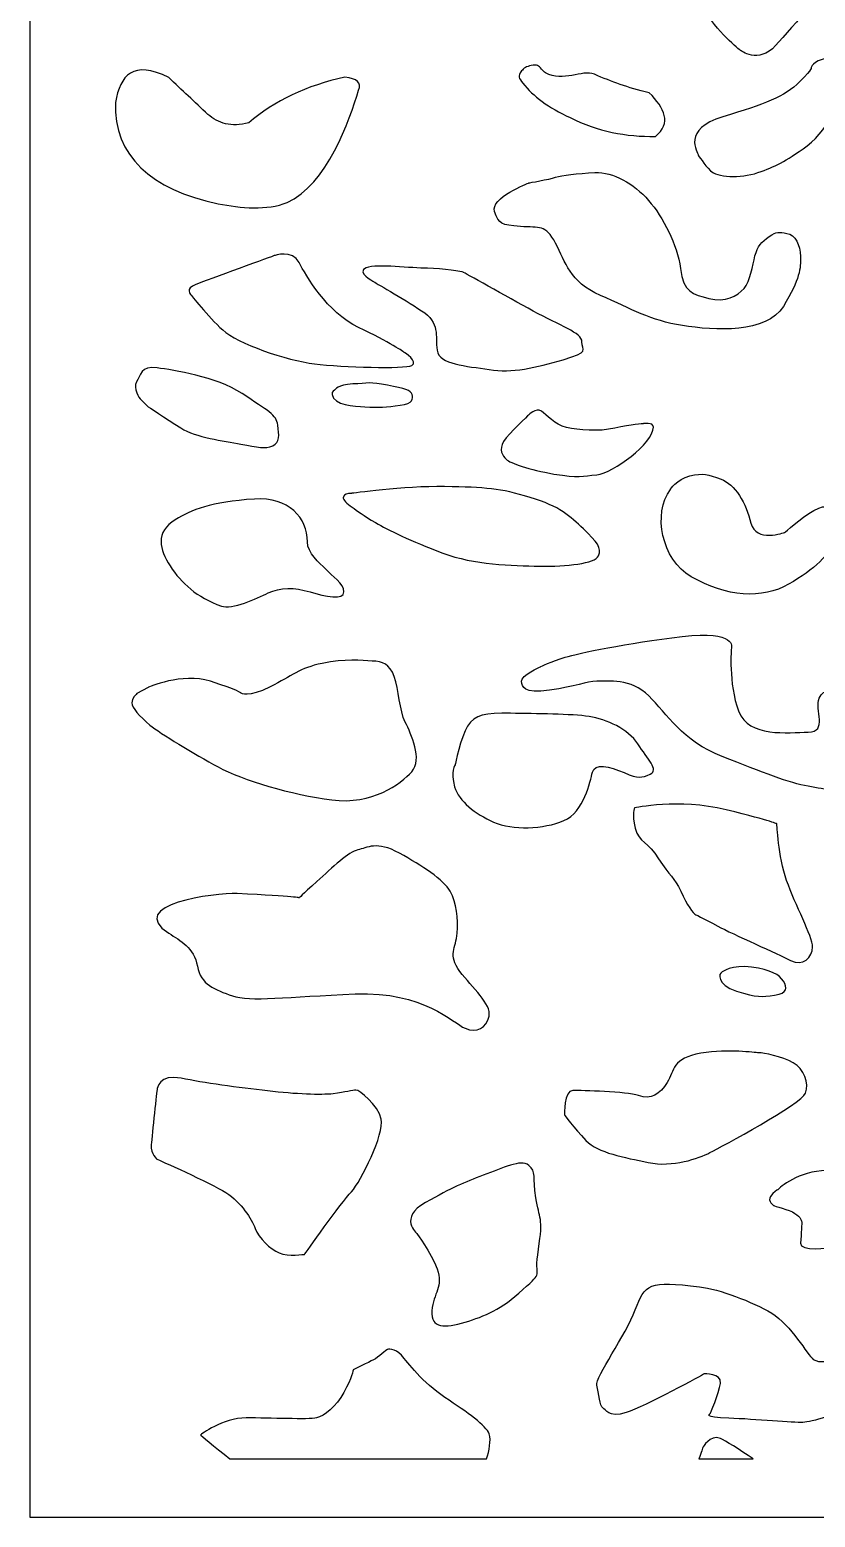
# Model space of a CAD drawing. Header units: centimetres. Extents: x -8.7 to 7.6, y -8.2 to 11.4.
# Drawn here: x 0.025 to 2.387, y -8.21 to -3.736 of the extents above; entities that cross this region are included whole.
import ezdxf

# ---------------------------------------------------------------- set-up
doc = ezdxf.new("R2010")
doc.units = ezdxf.units.CM
doc.header["$MEASUREMENT"] = 0
doc.layers.add('layer 1', color=7, linetype='Continuous')

msp = doc.modelspace()

# ---------------------------------------------------------------- linework, layer by layer
at = {"layer": 'layer 1', "color": 142}
for points, knots in [([(0.02549, 11.40766), (0.02549, 11.40766), (7.59368, 11.40766), (7.59368, 11.40766), (7.59368, 11.40766), (7.59368, 11.40766), (7.59368, -8.21043), (7.59368, -8.21043), (7.59368, -8.21043), (7.59368, -8.21043), (0.02549, -8.21043), (0.02549, -8.21043), (0.02549, -8.21043), (0.02549, -8.21043), (0.02549, 11.40766), (0.02549, 11.40766)], [0, 0, 0, 0, 0.2, 0.2, 0.2, 0.2, 0.4, 0.4, 0.4, 0.4, 0.6, 0.6, 0.6, 0.6, 1, 1, 1, 1]), ([(2.33073, -3.34618), (2.33073, -3.34618), (2.18566, -3.45989), (2.13077, -3.52242), (2.13077, -3.52242), (2.07587, -3.58495), (2.01707, -3.6077), (2.05235, -3.67307), (2.05235, -3.67307), (2.08764, -3.73844), (2.16213, -3.79814), (2.16213, -3.79814), (2.16213, -3.79814), (2.16213, -3.79814), (2.21702, -3.84077), (2.268, -3.78392), (2.268, -3.78392), (2.31896, -3.72707), (2.44051, -3.58779), (2.44051, -3.58779), (2.44051, -3.58779), (2.44051, -3.58779), (2.41306, -3.49968), (2.41306, -3.45704), (2.41306, -3.45704), (2.41306, -3.41441), (2.41698, -3.36324), (2.41698, -3.36324), (2.41698, -3.36324), (2.41698, -3.36324), (2.42843, -3.32727), (2.40304, -3.32586), (2.40304, -3.32586), (2.37764, -3.32444), (2.33073, -3.34618), (2.33073, -3.34618)], [0, 0, 0, 0, 0.1, 0.1, 0.1, 0.1, 0.2, 0.2, 0.2, 0.2, 0.3, 0.3, 0.3, 0.3, 0.4, 0.4, 0.4, 0.4, 0.5, 0.5, 0.5, 0.5, 0.6, 0.6, 0.6, 0.6, 0.7, 0.7, 0.7, 0.7, 0.8, 0.8, 0.8, 0.8, 1, 1, 1, 1]), ([(0.28336, -3.95527), (0.29715, -3.87286), (0.33588, -3.82659), (0.44356, -3.88021), (0.44356, -3.88021), (0.48262, -3.91703), (0.5217, -3.95386), (0.56077, -3.99068), (0.56077, -3.99068), (0.59266, -4.01737), (0.63109, -4.03104), (0.68385, -4.01618), (0.68385, -4.01618), (0.76199, -3.94961), (0.85834, -3.90382), (0.97299, -3.87879), (0.97299, -3.87879), (1.0101, -3.88258), (1.02377, -3.89581), (1.01401, -3.91845), (1.01401, -3.91845), (0.98866, -4.00637), (0.91779, -4.2047), (0.79912, -4.25554), (0.79912, -4.25554), (0.74017, -4.2808), (0.65908, -4.27253), (0.59203, -4.25979), (0.59203, -4.25979), (0.38948, -4.21741), (0.27748, -4.11472), (0.28336, -3.95527)], [0, 0, 0, 0, 0.1111111, 0.1111111, 0.1111111, 0.1111111, 0.2222222, 0.2222222, 0.2222222, 0.2222222, 0.3333333, 0.3333333, 0.3333333, 0.3333333, 0.4444444, 0.4444444, 0.4444444, 0.4444444, 0.5555556, 0.5555556, 0.5555556, 0.5555556, 0.6666667, 0.6666667, 0.6666667, 0.6666667, 0.7777778, 0.7777778, 0.7777778, 0.7777778, 1, 1, 1, 1]), ([(1.50441, -3.86015), (1.51065, -3.85242), (1.51939, -3.84648), (1.53313, -3.84417), (1.53313, -3.84417), (1.55262, -3.84087), (1.55524, -3.84323), (1.56452, -3.85444), (1.56452, -3.85444), (1.56854, -3.85928), (1.57259, -3.86378), (1.57666, -3.86605), (1.57666, -3.86605), (1.62973, -3.89561), (1.68592, -3.85479), (1.72318, -3.87029), (1.72318, -3.87029), (1.777, -3.89268), (1.82154, -3.91061), (1.88837, -3.92554), (1.88837, -3.92554), (1.9345, -3.97247), (1.95635, -4.01779), (1.90682, -4.05725), (1.90682, -4.05725), (1.81916, -4.05789), (1.73334, -4.04306), (1.65089, -4.0006), (1.65089, -4.0006), (1.58487, -3.9713), (1.53923, -3.93623), (1.50851, -3.89697), (1.50851, -3.89697), (1.49636, -3.88145), (1.4913, -3.87644), (1.50441, -3.86015)], [0, 0, 0, 0, 0.1, 0.1, 0.1, 0.1, 0.2, 0.2, 0.2, 0.2, 0.3, 0.3, 0.3, 0.3, 0.4, 0.4, 0.4, 0.4, 0.5, 0.5, 0.5, 0.5, 0.6, 0.6, 0.6, 0.6, 0.7, 0.7, 0.7, 0.7, 0.8, 0.8, 0.8, 0.8, 1, 1, 1, 1]), ([(2.03575, -4.11391), (2.0338, -4.10399), (1.98496, -4.03601), (2.10999, -3.99776), (2.10999, -3.99776), (2.23502, -3.95952), (2.29559, -3.93828), (2.34052, -3.89296), (2.34052, -3.89296), (2.38546, -3.84763), (2.37053, -3.85566), (2.3784, -3.84423), (2.3784, -3.84423), (2.38626, -3.83281), (2.42067, -3.81284), (2.4423, -3.83067), (2.4423, -3.83067), (2.46392, -3.84851), (2.47621, -3.8585), (2.47621, -3.88884), (2.47621, -3.88884), (2.47621, -3.91916), (2.43319, -4.03445), (2.36335, -4.08509), (2.36335, -4.08509), (2.29349, -4.13573), (2.26925, -4.14698), (2.21492, -4.16597), (2.21492, -4.16597), (2.1606, -4.18496), (2.09076, -4.17933), (2.07232, -4.16034), (2.07232, -4.16034), (2.0539, -4.14135), (2.03575, -4.11391), (2.03575, -4.11391)], [0, 0, 0, 0, 0.1, 0.1, 0.1, 0.1, 0.2, 0.2, 0.2, 0.2, 0.3, 0.3, 0.3, 0.3, 0.4, 0.4, 0.4, 0.4, 0.5, 0.5, 0.5, 0.5, 0.6, 0.6, 0.6, 0.6, 0.7, 0.7, 0.7, 0.7, 0.8, 0.8, 0.8, 0.8, 1, 1, 1, 1]), ([(1.52617, -4.19691), (1.52617, -4.19691), (1.40879, -4.24263), (1.42334, -4.28271), (1.42334, -4.28271), (1.43789, -4.3228), (1.44178, -4.3221), (1.50095, -4.32773), (1.50095, -4.32773), (1.56012, -4.33335), (1.57467, -4.31999), (1.60669, -4.37836), (1.60669, -4.37836), (1.6387, -4.43673), (1.6455, -4.49299), (1.74152, -4.53519), (1.74152, -4.53519), (1.83756, -4.57739), (1.89092, -4.61045), (1.98793, -4.62592), (1.98793, -4.62592), (2.08494, -4.6414), (2.24112, -4.65054), (2.29156, -4.56825), (2.29156, -4.56825), (2.34201, -4.48597), (2.34394, -4.45361), (2.34298, -4.41845), (2.34298, -4.41845), (2.34201, -4.38329), (2.32745, -4.35234), (2.30223, -4.34882), (2.30223, -4.34882), (2.27701, -4.34531), (2.27216, -4.34179), (2.24888, -4.35797), (2.24888, -4.35797), (2.22559, -4.37414), (2.21395, -4.3875), (2.20619, -4.41634), (2.20619, -4.41634), (2.19843, -4.44517), (2.19262, -4.49229), (2.17321, -4.5148), (2.17321, -4.5148), (2.15381, -4.5373), (2.11598, -4.557), (2.06747, -4.54434), (2.06747, -4.54434), (2.01896, -4.53168), (1.9918, -4.52746), (1.98211, -4.45432), (1.98211, -4.45432), (1.9724, -4.38118), (1.93069, -4.301), (1.88607, -4.24966), (1.88607, -4.24966), (1.84145, -4.19832), (1.77936, -4.16316), (1.72504, -4.16597), (1.72504, -4.16597), (1.67072, -4.16878), (1.62609, -4.17371), (1.60669, -4.18003), (1.60669, -4.18003), (1.58728, -4.18636), (1.52617, -4.19691), (1.52617, -4.19691)], [0, 0, 0, 0, 0.0555556, 0.0555556, 0.0555556, 0.0555556, 0.1111111, 0.1111111, 0.1111111, 0.1111111, 0.1666667, 0.1666667, 0.1666667, 0.1666667, 0.2222222, 0.2222222, 0.2222222, 0.2222222, 0.2777778, 0.2777778, 0.2777778, 0.2777778, 0.3333333, 0.3333333, 0.3333333, 0.3333333, 0.3888889, 0.3888889, 0.3888889, 0.3888889, 0.4444444, 0.4444444, 0.4444444, 0.4444444, 0.5, 0.5, 0.5, 0.5, 0.5555556, 0.5555556, 0.5555556, 0.5555556, 0.6111111, 0.6111111, 0.6111111, 0.6111111, 0.6666667, 0.6666667, 0.6666667, 0.6666667, 0.7222222, 0.7222222, 0.7222222, 0.7222222, 0.7777778, 0.7777778, 0.7777778, 0.7777778, 0.8333333, 0.8333333, 0.8333333, 0.8333333, 0.8888889, 0.8888889, 0.8888889, 0.8888889, 1, 1, 1, 1]), ([(0.50953, -4.53308), (0.50953, -4.53308), (0.4911, -4.5148), (0.52506, -4.50214), (0.52506, -4.50214), (0.55901, -4.48948), (0.76078, -4.41563), (0.76078, -4.41563), (0.76078, -4.41563), (0.76078, -4.41563), (0.81511, -4.39665), (0.83548, -4.43603), (0.83548, -4.43603), (0.85585, -4.47541), (0.91891, -4.58654), (1.01398, -4.63155), (1.01398, -4.63155), (1.10904, -4.67655), (1.15172, -4.7068), (1.15172, -4.7068), (1.15172, -4.7068), (1.15172, -4.7068), (1.19539, -4.73563), (1.17404, -4.74618), (1.17404, -4.74618), (1.15269, -4.75673), (0.9674, -4.7518), (0.88204, -4.74126), (0.88204, -4.74126), (0.79667, -4.73071), (0.6502, -4.68007), (0.60557, -4.63928), (0.60557, -4.63928), (0.56095, -4.59848), (0.50953, -4.53308), (0.50953, -4.53308)], [0, 0, 0, 0, 0.1, 0.1, 0.1, 0.1, 0.2, 0.2, 0.2, 0.2, 0.3, 0.3, 0.3, 0.3, 0.4, 0.4, 0.4, 0.4, 0.5, 0.5, 0.5, 0.5, 0.6, 0.6, 0.6, 0.6, 0.7, 0.7, 0.7, 0.7, 0.8, 0.8, 0.8, 0.8, 1, 1, 1, 1]), ([(1.05895, -4.49348), (1.05895, -4.49348), (1.00424, -4.46516), (1.03745, -4.45242), (1.03745, -4.45242), (1.07067, -4.43967), (1.17421, -4.45383), (1.2211, -4.45383), (1.2211, -4.45383), (1.26799, -4.45383), (1.32855, -4.46516), (1.32855, -4.46516), (1.32855, -4.46516), (1.32855, -4.46516), (1.45944, -4.53881), (1.53954, -4.58272), (1.53954, -4.58272), (1.61964, -4.62662), (1.68605, -4.64786), (1.68605, -4.67478), (1.68605, -4.67478), (1.68605, -4.70168), (1.71146, -4.70452), (1.6294, -4.7286), (1.6294, -4.7286), (1.54735, -4.75267), (1.47507, -4.76967), (1.40669, -4.75835), (1.40669, -4.75835), (1.33831, -4.74701), (1.25627, -4.74418), (1.2504, -4.70027), (1.2504, -4.70027), (1.24455, -4.65636), (1.26017, -4.61812), (1.20352, -4.5813), (1.20352, -4.5813), (1.14686, -4.54447), (1.05895, -4.49348), (1.05895, -4.49348)], [0, 0, 0, 0, 0.0909091, 0.0909091, 0.0909091, 0.0909091, 0.1818182, 0.1818182, 0.1818182, 0.1818182, 0.2727273, 0.2727273, 0.2727273, 0.2727273, 0.3636364, 0.3636364, 0.3636364, 0.3636364, 0.4545455, 0.4545455, 0.4545455, 0.4545455, 0.5454545, 0.5454545, 0.5454545, 0.5454545, 0.6363636, 0.6363636, 0.6363636, 0.6363636, 0.7272727, 0.7272727, 0.7272727, 0.7272727, 0.8181818, 0.8181818, 0.8181818, 0.8181818, 1, 1, 1, 1]), ([(0.35917, -4.84887), (0.35529, -4.84534), (0.33492, -4.8144), (0.34656, -4.79541), (0.34656, -4.79541), (0.3582, -4.77642), (0.35917, -4.74618), (0.40864, -4.75321), (0.40864, -4.75321), (0.45812, -4.76024), (0.58519, -4.77853), (0.66376, -4.83058), (0.66376, -4.83058), (0.74236, -4.88262), (0.76757, -4.89458), (0.77145, -4.92553), (0.77145, -4.92553), (0.77533, -4.95647), (0.77824, -4.97686), (0.75592, -4.9874), (0.75592, -4.9874), (0.73362, -4.99796), (0.71131, -4.99233), (0.6599, -4.98249), (0.6599, -4.98249), (0.60848, -4.97264), (0.52506, -4.9628), (0.47945, -4.93396), (0.47945, -4.93396), (0.43387, -4.90512), (0.37955, -4.86856), (0.37955, -4.86856), (0.37955, -4.86856), (0.37955, -4.86856), (0.35917, -4.84887), (0.35917, -4.84887)], [0, 0, 0, 0, 0.1, 0.1, 0.1, 0.1, 0.2, 0.2, 0.2, 0.2, 0.3, 0.3, 0.3, 0.3, 0.4, 0.4, 0.4, 0.4, 0.5, 0.5, 0.5, 0.5, 0.6, 0.6, 0.6, 0.6, 0.7, 0.7, 0.7, 0.7, 0.8, 0.8, 0.8, 0.8, 1, 1, 1, 1]), ([(0.94315, -4.81932), (0.94315, -4.81932), (0.95091, -4.80385), (0.99651, -4.80174), (0.99651, -4.80174), (1.0421, -4.79963), (1.0489, -4.7947), (1.10129, -4.80525), (1.10129, -4.80525), (1.15366, -4.81581), (1.17209, -4.82073), (1.175, -4.83339), (1.175, -4.83339), (1.17791, -4.84605), (1.17986, -4.86012), (1.13911, -4.86573), (1.13911, -4.86573), (1.09837, -4.87137), (1.0741, -4.87347), (1.03337, -4.87066), (1.03337, -4.87066), (0.99979, -4.86835), (0.9407, -4.86609), (0.93442, -4.83339), (0.93442, -4.83339), (0.9328, -4.82491), (0.94315, -4.81932), (0.94315, -4.81932)], [0, 0, 0, 0, 0.125, 0.125, 0.125, 0.125, 0.25, 0.25, 0.25, 0.25, 0.375, 0.375, 0.375, 0.375, 0.5, 0.5, 0.5, 0.5, 0.625, 0.625, 0.625, 0.625, 0.75, 0.75, 0.75, 0.75, 1, 1, 1, 1]), ([(1.73086, -5.07461), (1.6872, -5.07884), (1.67653, -5.08517), (1.60184, -5.0725), (1.60184, -5.0725), (1.52714, -5.05985), (1.46992, -5.04016), (1.45827, -5.0282), (1.45827, -5.0282), (1.44663, -5.01625), (1.43498, -5.00007), (1.45051, -4.97475), (1.45051, -4.97475), (1.46602, -4.94943), (1.5252, -4.89528), (1.5252, -4.89528), (1.5252, -4.89528), (1.5252, -4.89528), (1.54752, -4.87277), (1.564, -4.88332), (1.564, -4.88332), (1.58049, -4.89387), (1.60281, -4.92481), (1.63967, -4.93255), (1.63967, -4.93255), (1.67653, -4.94029), (1.73474, -4.94592), (1.78518, -4.93466), (1.78518, -4.93466), (1.83562, -4.92341), (1.86958, -4.9213), (1.86958, -4.9213), (1.86958, -4.9213), (1.86958, -4.9213), (1.90062, -4.91568), (1.90062, -4.93115), (1.90062, -4.93115), (1.90062, -4.98065), (1.77986, -5.06989), (1.73086, -5.07461)], [0, 0, 0, 0, 0.0909091, 0.0909091, 0.0909091, 0.0909091, 0.1818182, 0.1818182, 0.1818182, 0.1818182, 0.2727273, 0.2727273, 0.2727273, 0.2727273, 0.3636364, 0.3636364, 0.3636364, 0.3636364, 0.4545455, 0.4545455, 0.4545455, 0.4545455, 0.5454545, 0.5454545, 0.5454545, 0.5454545, 0.6363636, 0.6363636, 0.6363636, 0.6363636, 0.7272727, 0.7272727, 0.7272727, 0.7272727, 0.8181818, 0.8181818, 0.8181818, 0.8181818, 1, 1, 1, 1]), ([(2.01427, -5.38153), (2.11976, -5.44244), (2.22916, -5.44952), (2.30731, -5.4042), (2.30731, -5.4042), (2.38546, -5.35887), (2.43165, -5.31498), (2.44798, -5.26682), (2.44798, -5.26682), (2.46428, -5.21864), (2.4482, -5.18182), (2.44406, -5.18183), (2.44406, -5.18183), (2.43993, -5.18184), (2.42453, -5.15776), (2.38351, -5.18183), (2.38351, -5.18183), (2.34248, -5.20591), (2.29559, -5.2484), (2.29559, -5.2484), (2.29559, -5.2484), (2.29559, -5.2484), (2.20768, -5.27956), (2.19401, -5.22007), (2.19401, -5.22007), (2.18033, -5.16058), (2.14516, -5.10251), (2.10414, -5.08835), (2.10414, -5.08835), (2.0631, -5.07419), (2.05138, -5.06853), (2.01036, -5.07844), (2.01036, -5.07844), (1.96934, -5.08835), (1.95175, -5.11951), (1.95175, -5.11951), (1.95175, -5.11951), (1.89826, -5.19062), (1.92535, -5.33021), (2.01427, -5.38153)], [0, 0, 0, 0, 0.0909091, 0.0909091, 0.0909091, 0.0909091, 0.1818182, 0.1818182, 0.1818182, 0.1818182, 0.2727273, 0.2727273, 0.2727273, 0.2727273, 0.3636364, 0.3636364, 0.3636364, 0.3636364, 0.4545455, 0.4545455, 0.4545455, 0.4545455, 0.5454545, 0.5454545, 0.5454545, 0.5454545, 0.6363636, 0.6363636, 0.6363636, 0.6363636, 0.7272727, 0.7272727, 0.7272727, 0.7272727, 0.8181818, 0.8181818, 0.8181818, 0.8181818, 1, 1, 1, 1]), ([(0.44746, -5.34896), (0.41535, -5.2998), (0.40204, -5.24731), (0.46309, -5.21015), (0.46309, -5.21015), (0.51193, -5.18042), (0.56859, -5.15633), (0.70144, -5.14783), (0.70144, -5.14783), (0.80428, -5.14126), (0.86045, -5.20388), (0.86045, -5.27658), (0.86045, -5.27658), (0.86045, -5.31069), (0.89575, -5.33911), (0.91535, -5.35901), (0.91535, -5.35901), (0.93494, -5.37891), (0.97024, -5.40164), (0.97024, -5.42723), (0.97024, -5.42723), (0.97024, -5.45281), (0.91535, -5.44144), (0.8683, -5.42723), (0.8683, -5.42723), (0.82125, -5.41302), (0.77813, -5.41302), (0.74284, -5.43007), (0.74284, -5.43007), (0.70755, -5.44712), (0.63305, -5.48124), (0.60169, -5.46987), (0.60169, -5.46987), (0.52699, -5.44279), (0.48182, -5.40154), (0.44746, -5.34896)], [0, 0, 0, 0, 0.1, 0.1, 0.1, 0.1, 0.2, 0.2, 0.2, 0.2, 0.3, 0.3, 0.3, 0.3, 0.4, 0.4, 0.4, 0.4, 0.5, 0.5, 0.5, 0.5, 0.6, 0.6, 0.6, 0.6, 0.7, 0.7, 0.7, 0.7, 0.8, 0.8, 0.8, 0.8, 1, 1, 1, 1]), ([(0.99263, -5.13088), (0.99263, -5.13088), (1.14881, -5.10838), (1.27298, -5.11049), (1.27298, -5.11049), (1.39715, -5.1126), (1.43887, -5.11541), (1.53005, -5.14283), (1.53005, -5.14283), (1.62124, -5.17027), (1.64937, -5.1991), (1.69011, -5.23778), (1.69011, -5.23778), (1.73086, -5.27646), (1.74639, -5.29545), (1.73571, -5.31866), (1.73571, -5.31866), (1.72504, -5.34186), (1.64065, -5.35101), (1.55817, -5.3496), (1.55817, -5.3496), (1.47573, -5.3482), (1.36223, -5.34609), (1.26716, -5.31022), (1.26716, -5.31022), (1.17209, -5.27435), (1.10225, -5.2406), (1.06539, -5.21879), (1.06539, -5.21879), (1.02852, -5.19699), (1.0101, -5.18363), (0.99457, -5.17238), (0.99457, -5.17238), (0.97905, -5.16112), (0.96644, -5.14987), (0.96838, -5.14283), (0.96838, -5.14283), (0.97153, -5.13137), (0.97967, -5.13205), (0.99263, -5.13088)], [0, 0, 0, 0, 0.0909091, 0.0909091, 0.0909091, 0.0909091, 0.1818182, 0.1818182, 0.1818182, 0.1818182, 0.2727273, 0.2727273, 0.2727273, 0.2727273, 0.3636364, 0.3636364, 0.3636364, 0.3636364, 0.4545455, 0.4545455, 0.4545455, 0.4545455, 0.5454545, 0.5454545, 0.5454545, 0.5454545, 0.6363636, 0.6363636, 0.6363636, 0.6363636, 0.7272727, 0.7272727, 0.7272727, 0.7272727, 0.8181818, 0.8181818, 0.8181818, 0.8181818, 1, 1, 1, 1]), ([(1.56103, -5.65206), (1.56103, -5.65206), (1.50242, -5.67897), (1.50437, -5.69596), (1.50437, -5.69596), (1.50632, -5.71296), (1.50827, -5.7342), (1.58838, -5.72288), (1.58838, -5.72288), (1.66847, -5.71155), (1.69778, -5.69596), (1.73099, -5.69596), (1.73099, -5.69596), (1.7642, -5.69596), (1.83259, -5.68605), (1.88728, -5.73987), (1.88728, -5.73987), (1.94198, -5.79369), (1.98691, -5.87584), (2.10803, -5.92257), (2.10803, -5.92257), (2.22916, -5.96932), (2.31122, -6.0033), (2.36592, -6.01181), (2.36592, -6.01181), (2.42062, -6.02031), (2.46945, -6.03872), (2.50462, -5.98773), (2.50462, -5.98773), (2.5398, -5.93674), (2.55542, -5.88151), (2.53002, -5.82768), (2.53002, -5.82768), (2.50462, -5.77387), (2.44602, -5.73137), (2.44602, -5.73137), (2.44602, -5.73137), (2.44602, -5.73137), (2.41281, -5.71296), (2.39913, -5.74695), (2.39913, -5.74695), (2.38546, -5.78094), (2.42648, -5.84893), (2.36592, -5.84893), (2.36592, -5.84893), (2.30535, -5.84893), (2.18815, -5.86734), (2.15688, -5.78519), (2.15688, -5.78519), (2.12561, -5.70305), (2.13539, -5.5954), (2.13539, -5.5954), (2.13539, -5.5954), (2.13539, -5.5954), (2.15298, -5.54158), (1.98691, -5.56141), (1.98691, -5.56141), (1.82086, -5.58124), (1.67629, -5.61099), (1.63527, -5.62373), (1.63527, -5.62373), (1.59424, -5.63647), (1.56103, -5.65206), (1.56103, -5.65206)], [0, 0, 0, 0, 0.0588235, 0.0588235, 0.0588235, 0.0588235, 0.1176471, 0.1176471, 0.1176471, 0.1176471, 0.1764706, 0.1764706, 0.1764706, 0.1764706, 0.2352941, 0.2352941, 0.2352941, 0.2352941, 0.2941176, 0.2941176, 0.2941176, 0.2941176, 0.3529412, 0.3529412, 0.3529412, 0.3529412, 0.4117647, 0.4117647, 0.4117647, 0.4117647, 0.4705882, 0.4705882, 0.4705882, 0.4705882, 0.5294118, 0.5294118, 0.5294118, 0.5294118, 0.5882353, 0.5882353, 0.5882353, 0.5882353, 0.6470588, 0.6470588, 0.6470588, 0.6470588, 0.7058824, 0.7058824, 0.7058824, 0.7058824, 0.7647059, 0.7647059, 0.7647059, 0.7647059, 0.8235294, 0.8235294, 0.8235294, 0.8235294, 0.8823529, 0.8823529, 0.8823529, 0.8823529, 1, 1, 1, 1]), ([(0.38104, -5.71438), (0.38104, -5.71438), (0.48262, -5.66905), (0.56859, -5.69596), (0.56859, -5.69596), (0.65455, -5.72288), (0.66041, -5.73137), (0.66041, -5.73137), (0.66041, -5.73137), (0.66041, -5.73137), (0.6819, -5.74695), (0.74831, -5.71296), (0.74831, -5.71296), (0.81474, -5.67897), (0.83624, -5.65631), (0.9046, -5.64214), (0.9046, -5.64214), (0.97299, -5.62798), (1.02378, -5.63364), (1.05503, -5.63506), (1.05503, -5.63506), (1.08629, -5.63647), (1.10779, -5.64356), (1.12146, -5.6818), (1.12146, -5.6818), (1.13514, -5.72004), (1.13709, -5.78378), (1.15468, -5.81919), (1.15468, -5.81919), (1.17226, -5.8546), (1.20742, -5.93107), (1.17421, -5.96791), (1.17421, -5.96791), (1.141, -6.00473), (1.05503, -6.06846), (0.93391, -6.05288), (0.93391, -6.05288), (0.81278, -6.0373), (0.66431, -5.99339), (0.59203, -5.95374), (0.59203, -5.95374), (0.51975, -5.91407), (0.41812, -5.85321), (0.3869, -5.82768), (0.3869, -5.82768), (0.35566, -5.80216), (0.33201, -5.7744), (0.33201, -5.76103), (0.33201, -5.76103), (0.33201, -5.74766), (0.34753, -5.73289), (0.34753, -5.73289), (0.34753, -5.73289), (0.34753, -5.73289), (0.38104, -5.71438), (0.38104, -5.71438)], [0, 0, 0, 0, 0.0666667, 0.0666667, 0.0666667, 0.0666667, 0.1333333, 0.1333333, 0.1333333, 0.1333333, 0.2, 0.2, 0.2, 0.2, 0.2666667, 0.2666667, 0.2666667, 0.2666667, 0.3333333, 0.3333333, 0.3333333, 0.3333333, 0.4, 0.4, 0.4, 0.4, 0.4666667, 0.4666667, 0.4666667, 0.4666667, 0.5333333, 0.5333333, 0.5333333, 0.5333333, 0.6, 0.6, 0.6, 0.6, 0.6666667, 0.6666667, 0.6666667, 0.6666667, 0.7333333, 0.7333333, 0.7333333, 0.7333333, 0.8, 0.8, 0.8, 0.8, 0.8666667, 0.8666667, 0.8666667, 0.8666667, 1, 1, 1, 1]), ([(1.30511, -5.94666), (1.30511, -5.94666), (1.32073, -5.86451), (1.34222, -5.83052), (1.34222, -5.83052), (1.36372, -5.79652), (1.39497, -5.79086), (1.47116, -5.79228), (1.47116, -5.79228), (1.54735, -5.79369), (1.6548, -5.79369), (1.70756, -5.80219), (1.70756, -5.80219), (1.76029, -5.81069), (1.82476, -5.83901), (1.85406, -5.88434), (1.85406, -5.88434), (1.88337, -5.92966), (1.91854, -5.96366), (1.89119, -5.97498), (1.89119, -5.97498), (1.86384, -5.98631), (1.85798, -5.99056), (1.81304, -5.97074), (1.81304, -5.97074), (1.76811, -5.95091), (1.72318, -5.94241), (1.71731, -5.96932), (1.71731, -5.96932), (1.71146, -5.99623), (1.69191, -6.08971), (1.63136, -6.1152), (1.63136, -6.1152), (1.57079, -6.1407), (1.47702, -6.14494), (1.42036, -6.11945), (1.42036, -6.11945), (1.36372, -6.09396), (1.31683, -6.05855), (1.30315, -6.01323), (1.30315, -6.01323), (1.28948, -5.96791), (1.30511, -5.94666), (1.30511, -5.94666)], [0, 0, 0, 0, 0.0833333, 0.0833333, 0.0833333, 0.0833333, 0.1666667, 0.1666667, 0.1666667, 0.1666667, 0.25, 0.25, 0.25, 0.25, 0.3333333, 0.3333333, 0.3333333, 0.3333333, 0.4166667, 0.4166667, 0.4166667, 0.4166667, 0.5, 0.5, 0.5, 0.5, 0.5833333, 0.5833333, 0.5833333, 0.5833333, 0.6666667, 0.6666667, 0.6666667, 0.6666667, 0.75, 0.75, 0.75, 0.75, 0.8333333, 0.8333333, 0.8333333, 0.8333333, 1, 1, 1, 1]), ([(1.84431, -6.07696), (1.84431, -6.07696), (1.97519, -6.04722), (2.11976, -6.08262), (2.11976, -6.08262), (2.26433, -6.11804), (2.27214, -6.12511), (2.27214, -6.12511), (2.27214, -6.12511), (2.27214, -6.12511), (2.27605, -6.22143), (2.30145, -6.29508), (2.30145, -6.29508), (2.32685, -6.36873), (2.37959, -6.46362), (2.37959, -6.49478), (2.37959, -6.49478), (2.37959, -6.52594), (2.35029, -6.55569), (2.31318, -6.53586), (2.31318, -6.53586), (2.27605, -6.51603), (2.1393, -6.45654), (2.09437, -6.43247), (2.09437, -6.43247), (2.04943, -6.40839), (2.02403, -6.39564), (2.02403, -6.39564), (2.02403, -6.39564), (2.02403, -6.39564), (2.00059, -6.37015), (1.98301, -6.32766), (1.98301, -6.32766), (1.96542, -6.28516), (1.94784, -6.28234), (1.91659, -6.22993), (1.91659, -6.22993), (1.88533, -6.17752), (1.85798, -6.18319), (1.84626, -6.13786), (1.84626, -6.13786), (1.83453, -6.09254), (1.84431, -6.07696), (1.84431, -6.07696)], [0, 0, 0, 0, 0.0833333, 0.0833333, 0.0833333, 0.0833333, 0.1666667, 0.1666667, 0.1666667, 0.1666667, 0.25, 0.25, 0.25, 0.25, 0.3333333, 0.3333333, 0.3333333, 0.3333333, 0.4166667, 0.4166667, 0.4166667, 0.4166667, 0.5, 0.5, 0.5, 0.5, 0.5833333, 0.5833333, 0.5833333, 0.5833333, 0.6666667, 0.6666667, 0.6666667, 0.6666667, 0.75, 0.75, 0.75, 0.75, 0.8333333, 0.8333333, 0.8333333, 0.8333333, 1, 1, 1, 1]), ([(0.64868, -6.33473), (0.83037, -6.34324), (0.83624, -6.34748), (0.83624, -6.34748), (0.83624, -6.34748), (0.83624, -6.34748), (0.84209, -6.3404), (0.88898, -6.29791), (0.88898, -6.29791), (0.93587, -6.25542), (0.98471, -6.20868), (1.01206, -6.20302), (1.01206, -6.20302), (1.0394, -6.19735), (1.06871, -6.17469), (1.13709, -6.21293), (1.13709, -6.21293), (1.20546, -6.25117), (1.26993, -6.29224), (1.28948, -6.32766), (1.28948, -6.32766), (1.30901, -6.36306), (1.31487, -6.4098), (1.31096, -6.45371), (1.31096, -6.45371), (1.30706, -6.49762), (1.28165, -6.51886), (1.31878, -6.56843), (1.31878, -6.56843), (1.35589, -6.61801), (1.4145, -6.66758), (1.40669, -6.70298), (1.40669, -6.70298), (1.39887, -6.7384), (1.36957, -6.75539), (1.33441, -6.73981), (1.33441, -6.73981), (1.29924, -6.72423), (1.20938, -6.62791), (1.00424, -6.63641), (1.00424, -6.63641), (0.79912, -6.64491), (0.68777, -6.66049), (0.635, -6.64208), (0.635, -6.64208), (0.58226, -6.62367), (0.53928, -6.60809), (0.52951, -6.55285), (0.52951, -6.55285), (0.51975, -6.49762), (0.47872, -6.47637), (0.44356, -6.45371), (0.44356, -6.45371), (0.30952, -6.36731), (0.58354, -6.3317), (0.64868, -6.33473)], [0, 0, 0, 0, 0.0666667, 0.0666667, 0.0666667, 0.0666667, 0.1333333, 0.1333333, 0.1333333, 0.1333333, 0.2, 0.2, 0.2, 0.2, 0.2666667, 0.2666667, 0.2666667, 0.2666667, 0.3333333, 0.3333333, 0.3333333, 0.3333333, 0.4, 0.4, 0.4, 0.4, 0.4666667, 0.4666667, 0.4666667, 0.4666667, 0.5333333, 0.5333333, 0.5333333, 0.5333333, 0.6, 0.6, 0.6, 0.6, 0.6666667, 0.6666667, 0.6666667, 0.6666667, 0.7333333, 0.7333333, 0.7333333, 0.7333333, 0.8, 0.8, 0.8, 0.8, 0.8666667, 0.8666667, 0.8666667, 0.8666667, 1, 1, 1, 1]), ([(2.10609, -6.57127), (2.10609, -6.57127), (2.13734, -6.54719), (2.19595, -6.55569), (2.19595, -6.55569), (2.25457, -6.56418), (2.27948, -6.57853), (2.29163, -6.59815), (2.29163, -6.59815), (2.30381, -6.61778), (2.30535, -6.63454), (2.26534, -6.6399), (2.26534, -6.6399), (2.22534, -6.64528), (2.21298, -6.64743), (2.15102, -6.62791), (2.15102, -6.62791), (2.08906, -6.60841), (2.09782, -6.57326), (2.10609, -6.57127)], [0, 0, 0, 0, 0.1666667, 0.1666667, 0.1666667, 0.1666667, 0.3333333, 0.3333333, 0.3333333, 0.3333333, 0.5, 0.5, 0.5, 0.5, 0.6666667, 0.6666667, 0.6666667, 0.6666667, 1, 1, 1, 1]), ([(1.63332, -7.00041), (1.63332, -7.00041), (1.63136, -6.92677), (1.65871, -6.92677), (1.65871, -6.92677), (1.68605, -6.92677), (1.81891, -6.9296), (1.85603, -6.94235), (1.85603, -6.94235), (1.89315, -6.95509), (1.9205, -6.93809), (1.94198, -6.90269), (1.94198, -6.90269), (1.96347, -6.86728), (1.95761, -6.82904), (2.04358, -6.81488), (2.04358, -6.81488), (2.12954, -6.80071), (2.20377, -6.81346), (2.21744, -6.81346), (2.21744, -6.81346), (2.23112, -6.81346), (2.28777, -6.82479), (2.32098, -6.8432), (2.32098, -6.8432), (2.3542, -6.86162), (2.36982, -6.9041), (2.3581, -6.93527), (2.3581, -6.93527), (2.34638, -6.96643), (2.10414, -7.09673), (2.07093, -7.11373), (2.07093, -7.11373), (2.03771, -7.13072), (1.95761, -7.15905), (1.88533, -7.14347), (1.88533, -7.14347), (1.81304, -7.12789), (1.7349, -7.11514), (1.69778, -7.0769), (1.69778, -7.0769), (1.66067, -7.03866), (1.63332, -7.00041), (1.63332, -7.00041)], [0, 0, 0, 0, 0.0833333, 0.0833333, 0.0833333, 0.0833333, 0.1666667, 0.1666667, 0.1666667, 0.1666667, 0.25, 0.25, 0.25, 0.25, 0.3333333, 0.3333333, 0.3333333, 0.3333333, 0.4166667, 0.4166667, 0.4166667, 0.4166667, 0.5, 0.5, 0.5, 0.5, 0.5833333, 0.5833333, 0.5833333, 0.5833333, 0.6666667, 0.6666667, 0.6666667, 0.6666667, 0.75, 0.75, 0.75, 0.75, 0.8333333, 0.8333333, 0.8333333, 0.8333333, 1, 1, 1, 1]), ([(0.40839, -6.92252), (0.40839, -6.92252), (0.41425, -6.87578), (0.48067, -6.88994), (0.48067, -6.88994), (0.54709, -6.9041), (0.65455, -6.91827), (0.74051, -6.92819), (0.74051, -6.92819), (0.82646, -6.93809), (0.9007, -6.94094), (0.93782, -6.93669), (0.93782, -6.93669), (0.97494, -6.93244), (0.99643, -6.92535), (1.0062, -6.92535), (1.0062, -6.92535), (1.01596, -6.92535), (1.07262, -6.96926), (1.08239, -7.01317), (1.08239, -7.01317), (1.09215, -7.05708), (1.02183, -7.20012), (0.99252, -7.23128), (0.99252, -7.23128), (0.96321, -7.26244), (0.85186, -7.41966), (0.85186, -7.41966), (0.85186, -7.41966), (0.85186, -7.41966), (0.80302, -7.42674), (0.77568, -7.41541), (0.77568, -7.41541), (0.74831, -7.40408), (0.71511, -7.37008), (0.70339, -7.34175), (0.70339, -7.34175), (0.69166, -7.31343), (0.66236, -7.26386), (0.61547, -7.23412), (0.61547, -7.23412), (0.56859, -7.20437), (0.40839, -7.13356), (0.40839, -7.13356), (0.40839, -7.13356), (0.40839, -7.13356), (0.38885, -7.11939), (0.3908, -7.08964), (0.3908, -7.08964), (0.39276, -7.0599), (0.40839, -6.92252), (0.40839, -6.92252)], [0, 0, 0, 0, 0.0714286, 0.0714286, 0.0714286, 0.0714286, 0.1428571, 0.1428571, 0.1428571, 0.1428571, 0.2142857, 0.2142857, 0.2142857, 0.2142857, 0.2857143, 0.2857143, 0.2857143, 0.2857143, 0.3571429, 0.3571429, 0.3571429, 0.3571429, 0.4285714, 0.4285714, 0.4285714, 0.4285714, 0.5, 0.5, 0.5, 0.5, 0.5714286, 0.5714286, 0.5714286, 0.5714286, 0.6428571, 0.6428571, 0.6428571, 0.6428571, 0.7142857, 0.7142857, 0.7142857, 0.7142857, 0.7857143, 0.7857143, 0.7857143, 0.7857143, 0.8571429, 0.8571429, 0.8571429, 0.8571429, 1, 1, 1, 1]), ([(1.18983, -7.35733), (1.18983, -7.35733), (1.13319, -7.30918), (1.21524, -7.26386), (1.21524, -7.26386), (1.29728, -7.21854), (1.3305, -7.20296), (1.38911, -7.18171), (1.38911, -7.18171), (1.44771, -7.16046), (1.50242, -7.13214), (1.52586, -7.15197), (1.52586, -7.15197), (1.5493, -7.1718), (1.53758, -7.18596), (1.54735, -7.24969), (1.54735, -7.24969), (1.55712, -7.31343), (1.57079, -7.30776), (1.55516, -7.40408), (1.55516, -7.40408), (1.53954, -7.50039), (1.57471, -7.46498), (1.50827, -7.52588), (1.50827, -7.52588), (1.44186, -7.58679), (1.39497, -7.60519), (1.33441, -7.62361), (1.33441, -7.62361), (1.27385, -7.64202), (1.23087, -7.64343), (1.23477, -7.58962), (1.23477, -7.58962), (1.23868, -7.53579), (1.26993, -7.51597), (1.2504, -7.46356), (1.2504, -7.46356), (1.23087, -7.41116), (1.18983, -7.35733), (1.18983, -7.35733)], [0, 0, 0, 0, 0.0909091, 0.0909091, 0.0909091, 0.0909091, 0.1818182, 0.1818182, 0.1818182, 0.1818182, 0.2727273, 0.2727273, 0.2727273, 0.2727273, 0.3636364, 0.3636364, 0.3636364, 0.3636364, 0.4545455, 0.4545455, 0.4545455, 0.4545455, 0.5454545, 0.5454545, 0.5454545, 0.5454545, 0.6363636, 0.6363636, 0.6363636, 0.6363636, 0.7272727, 0.7272727, 0.7272727, 0.7272727, 0.8181818, 0.8181818, 0.8181818, 0.8181818, 1, 1, 1, 1]), ([(2.2741, -7.22598), (2.2741, -7.22598), (2.32454, -7.17464), (2.40603, -7.16831), (2.40603, -7.16831), (2.48752, -7.16198), (2.61945, -7.16409), (2.61945, -7.16409), (2.61945, -7.16409), (2.61945, -7.16409), (2.63109, -7.16479), (2.63691, -7.19152), (2.63691, -7.19152), (2.64273, -7.21824), (2.63109, -7.32022), (2.63109, -7.32022), (2.63109, -7.32022), (2.63109, -7.32022), (2.634, -7.33218), (2.60587, -7.34202), (2.60587, -7.34202), (2.57773, -7.35187), (2.43319, -7.39969), (2.43319, -7.39969), (2.43319, -7.39969), (2.43319, -7.39969), (2.34007, -7.41235), (2.34298, -7.38563), (2.34298, -7.38563), (2.34589, -7.3589), (2.34685, -7.32233), (2.34685, -7.32233), (2.34685, -7.32233), (2.34685, -7.32233), (2.34394, -7.30686), (2.32649, -7.2963), (2.32649, -7.2963), (2.30902, -7.28575), (2.26246, -7.2731), (2.26246, -7.2731), (2.26246, -7.2731), (2.26246, -7.2731), (2.24305, -7.25973), (2.25276, -7.24567), (2.25276, -7.24567), (2.26246, -7.23161), (2.2741, -7.22598), (2.2741, -7.22598)], [0, 0, 0, 0, 0.0769231, 0.0769231, 0.0769231, 0.0769231, 0.1538462, 0.1538462, 0.1538462, 0.1538462, 0.2307692, 0.2307692, 0.2307692, 0.2307692, 0.3076923, 0.3076923, 0.3076923, 0.3076923, 0.3846154, 0.3846154, 0.3846154, 0.3846154, 0.4615385, 0.4615385, 0.4615385, 0.4615385, 0.5384615, 0.5384615, 0.5384615, 0.5384615, 0.6153846, 0.6153846, 0.6153846, 0.6153846, 0.6923077, 0.6923077, 0.6923077, 0.6923077, 0.7692308, 0.7692308, 0.7692308, 0.7692308, 0.8461538, 0.8461538, 0.8461538, 0.8461538, 1, 1, 1, 1]), ([(1.84626, -7.58679), (1.81891, -7.66185), (1.72514, -7.78932), (1.73099, -7.81341), (1.73099, -7.81341), (1.73686, -7.83748), (1.7388, -7.87714), (1.74857, -7.88139), (1.74857, -7.88139), (1.75835, -7.88564), (1.7642, -7.91255), (1.81891, -7.89555), (1.81891, -7.89555), (1.87361, -7.87855), (2.05335, -7.77941), (2.05335, -7.77941), (2.05335, -7.77941), (2.05335, -7.77941), (2.10609, -7.77657), (2.10219, -7.80773), (2.10219, -7.80773), (2.09827, -7.8389), (2.07093, -7.8998), (2.07093, -7.8998), (2.07093, -7.8998), (2.07093, -7.8998), (2.04747, -7.90971), (2.12758, -7.91255), (2.12758, -7.91255), (2.20768, -7.91537), (2.32294, -7.92671), (2.35029, -7.92529), (2.35029, -7.92529), (2.37764, -7.92387), (2.45188, -7.90262), (2.51049, -7.87147), (2.51049, -7.87147), (2.56911, -7.84031), (2.59058, -7.8219), (2.59058, -7.8219), (2.59058, -7.8219), (2.59058, -7.8219), (2.60231, -7.79782), (2.58473, -7.78507), (2.58473, -7.78507), (2.56714, -7.77233), (2.43234, -7.73975), (2.43234, -7.73975), (2.43234, -7.73975), (2.43234, -7.73975), (2.39913, -7.74825), (2.38154, -7.7355), (2.38154, -7.7355), (2.36396, -7.72275), (2.31513, -7.63211), (2.25652, -7.5967), (2.25652, -7.5967), (2.1979, -7.56129), (2.09827, -7.52447), (2.03967, -7.51738), (2.03967, -7.51738), (1.88692, -7.49894), (1.87487, -7.50823), (1.84626, -7.58679)], [0, 0, 0, 0, 0.0588235, 0.0588235, 0.0588235, 0.0588235, 0.1176471, 0.1176471, 0.1176471, 0.1176471, 0.1764706, 0.1764706, 0.1764706, 0.1764706, 0.2352941, 0.2352941, 0.2352941, 0.2352941, 0.2941176, 0.2941176, 0.2941176, 0.2941176, 0.3529412, 0.3529412, 0.3529412, 0.3529412, 0.4117647, 0.4117647, 0.4117647, 0.4117647, 0.4705882, 0.4705882, 0.4705882, 0.4705882, 0.5294118, 0.5294118, 0.5294118, 0.5294118, 0.5882353, 0.5882353, 0.5882353, 0.5882353, 0.6470588, 0.6470588, 0.6470588, 0.6470588, 0.7058824, 0.7058824, 0.7058824, 0.7058824, 0.7647059, 0.7647059, 0.7647059, 0.7647059, 0.8235294, 0.8235294, 0.8235294, 0.8235294, 0.8823529, 0.8823529, 0.8823529, 0.8823529, 1, 1, 1, 1]), ([(0.53895, -7.9627), (0.53895, -7.9627), (0.60561, -7.91154), (0.67619, -7.91154), (0.67619, -7.91154), (0.74676, -7.91154), (0.86439, -7.91723), (0.8879, -7.91154), (0.8879, -7.91154), (0.91142, -7.90585), (0.94672, -7.87743), (0.97024, -7.8348), (0.97024, -7.8348), (0.99376, -7.79216), (0.99838, -7.76666), (0.99838, -7.76666), (0.99838, -7.76666), (0.99838, -7.76666), (1.04527, -7.744), (1.05895, -7.73692), (1.05895, -7.73692), (1.07262, -7.72984), (1.09997, -7.70575), (1.09997, -7.70575), (1.09997, -7.70575), (1.09997, -7.70575), (1.12342, -7.70009), (1.14295, -7.72275), (1.14295, -7.72275), (1.16249, -7.74542), (1.20546, -7.80491), (1.27385, -7.85023), (1.27385, -7.85023), (1.34222, -7.89555), (1.39887, -7.93521), (1.40669, -7.95929), (1.40669, -7.95929), (1.41341, -7.97997), (1.40712, -8.01006), (1.39902, -8.0352), (1.39902, -8.0352), (1.39902, -8.0352), (0.62708, -8.0352), (0.62708, -8.0352), (0.62708, -8.0352), (0.57952, -7.99666), (0.53895, -7.9627), (0.53895, -7.9627)], [0, 0, 0, 0, 0.0769231, 0.0769231, 0.0769231, 0.0769231, 0.1538462, 0.1538462, 0.1538462, 0.1538462, 0.2307692, 0.2307692, 0.2307692, 0.2307692, 0.3076923, 0.3076923, 0.3076923, 0.3076923, 0.3846154, 0.3846154, 0.3846154, 0.3846154, 0.4615385, 0.4615385, 0.4615385, 0.4615385, 0.5384615, 0.5384615, 0.5384615, 0.5384615, 0.6153846, 0.6153846, 0.6153846, 0.6153846, 0.6923077, 0.6923077, 0.6923077, 0.6923077, 0.7692308, 0.7692308, 0.7692308, 0.7692308, 0.8461538, 0.8461538, 0.8461538, 0.8461538, 1, 1, 1, 1]), ([(2.04943, -8.00035), (2.04943, -8.00035), (2.07093, -7.9607), (2.10219, -7.97344), (2.10219, -7.97344), (2.11676, -7.97939), (2.15939, -8.0072), (2.20072, -8.0352), (2.20072, -8.0352), (2.20072, -8.0352), (2.03779, -8.0352), (2.03779, -8.0352), (2.03779, -8.0352), (2.04451, -8.01544), (2.04943, -8.00035), (2.04943, -8.00035)], [0, 0, 0, 0, 0.2, 0.2, 0.2, 0.2, 0.4, 0.4, 0.4, 0.4, 0.6, 0.6, 0.6, 0.6, 1, 1, 1, 1])]:
    msp.add_open_spline(points, degree=3, knots=knots, dxfattribs=at)

doc.saveas('drawing.dxf')
